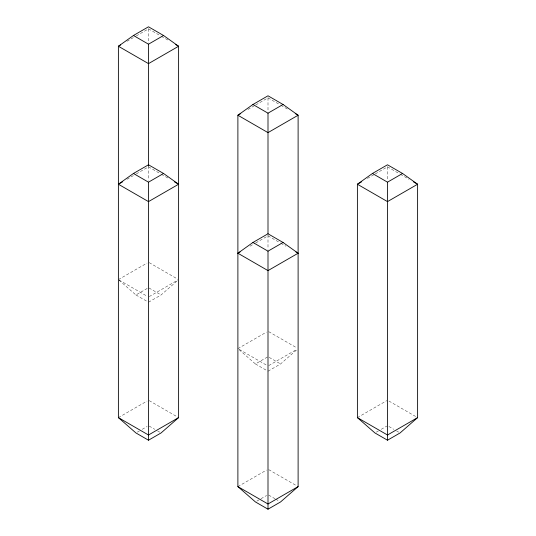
<?xml version="1.0" encoding="UTF-8"?>
<svg xmlns="http://www.w3.org/2000/svg" width="536" height="536" viewBox="0 0 536 536"><rect width="100%" height="100%" fill="white"/><g stroke="black" fill="none" stroke-linecap="round" stroke-linejoin="round"><path stroke-width="0.4" stroke-dasharray="2.68 2.01" d="M148.499 302.224L161.075 294.961L177.356 280.73M268 371.214L280.576 363.957L296.857 349.72M126.992 41.279L135.595 36.314M136.311 35.899L148.499 28.864L160.686 35.899M126.992 179.265L135.595 174.3M136.311 173.885L148.499 166.85L160.686 173.885M247.927 109.445L255.096 105.311M255.813 104.895L268 97.86L280.187 104.895M118.389 279.631L147.065 263.075M119.019 280.181L135.923 294.961L148.499 287.705L161.075 294.961M149.216 296.602L177.892 280.047M250.078 246.192L255.096 243.29M255.813 242.882L268 235.84L280.187 242.882M367.428 178.441L374.597 174.3M375.314 173.885L387.501 166.85L399.688 173.885M118.389 417.618L147.065 401.062M237.89 348.628L266.566 332.072M137.323 432.143L139.42 430.931M142.214 429.316L147.105 426.495M239.143 349.72L255.424 363.957L268 356.695L280.576 363.957M268.717 365.599L296.676 349.452M237.89 486.614L266.566 470.052M357.391 417.618L386.784 400.647M256.824 501.133L260.315 499.117M261.012 498.715L266.6 495.485M376.326 432.143L378.416 430.931M381.217 429.316L386.804 426.093M161.403 36.314L168.572 40.455M280.904 105.311L288.073 109.445M400.405 174.3L409.008 179.265M161.403 174.3L168.572 178.441M280.904 243.29L285.923 246.192M149.216 262.66L177.892 279.216M268.717 331.657L296.676 347.797M388.935 401.062L416.177 416.794M388.895 426.495L393.786 429.316M396.58 430.931L398.677 432.143M119.106 280.047L147.065 296.187M239.324 349.452L266.566 365.183M135.923 294.961L147.105 301.413M255.424 363.957L266.6 370.41M149.216 400.647L177.892 417.202M268.717 469.643L296.676 485.784M149.196 426.093L154.783 429.316M157.584 430.931L159.674 432.143M268.697 495.083L274.988 498.715M275.685 499.117L279.176 501.133M387.501 166.85L387.501 180.237M268 97.86L268 111.24M268 235.043L268 249.267M148.499 28.864L148.499 43.088M148.499 166.053L148.499 180.27"/><path stroke-width="0.8" d="M178.609 417.618L161.075 432.947L148.499 440.21L135.923 432.947L118.389 417.618L118.389 46.25L133.444 35.49L148.499 26.8L163.554 35.49L178.609 46.25L178.609 417.618L148.499 435.004L118.389 417.618M298.11 486.614L280.576 501.937L268 509.2L255.424 501.937L237.89 486.614L237.89 115.24L252.945 104.486L268 95.79L283.055 104.486L298.11 115.24L298.11 486.614L268 503.994L237.89 486.614M417.611 417.618L400.077 432.947L387.501 440.21L374.925 432.947L357.391 417.618L357.391 184.237L372.446 173.476L387.501 164.786L402.556 173.476L417.611 184.237L417.611 417.618L387.501 435.004L357.391 417.618M118.389 184.237L133.444 173.476L148.499 164.786L163.554 173.476L178.609 184.237L148.499 201.616L118.389 184.237L122.69 181.751M237.89 253.227L252.945 242.473L268 233.776L283.055 242.473L298.11 253.227L268 270.613L237.89 253.227L240.041 251.987M120.54 45.004L118.389 46.25L148.499 63.63L178.609 46.25L175.741 44.595M133.444 35.49L148.499 44.187L163.554 35.49M240.758 113.585L237.89 115.24L268 132.626L298.11 115.24L295.242 113.585M133.444 173.476L148.499 182.173L163.554 173.476M252.945 104.486L268 113.176L283.055 104.486M361.693 181.751L357.391 184.237L387.501 201.616L417.611 184.237L413.31 181.751M252.945 242.473L268 251.163L283.055 242.473M372.446 173.476L387.501 182.173L402.556 173.476M174.307 181.751L178.609 184.237M295.959 251.987L298.11 253.227M387.501 182.173L387.501 440.21M268 113.176L268 233.843M268 251.163L268 509.2M148.499 44.187L148.499 165.684M148.499 182.173L148.499 440.21"/></g></svg>
